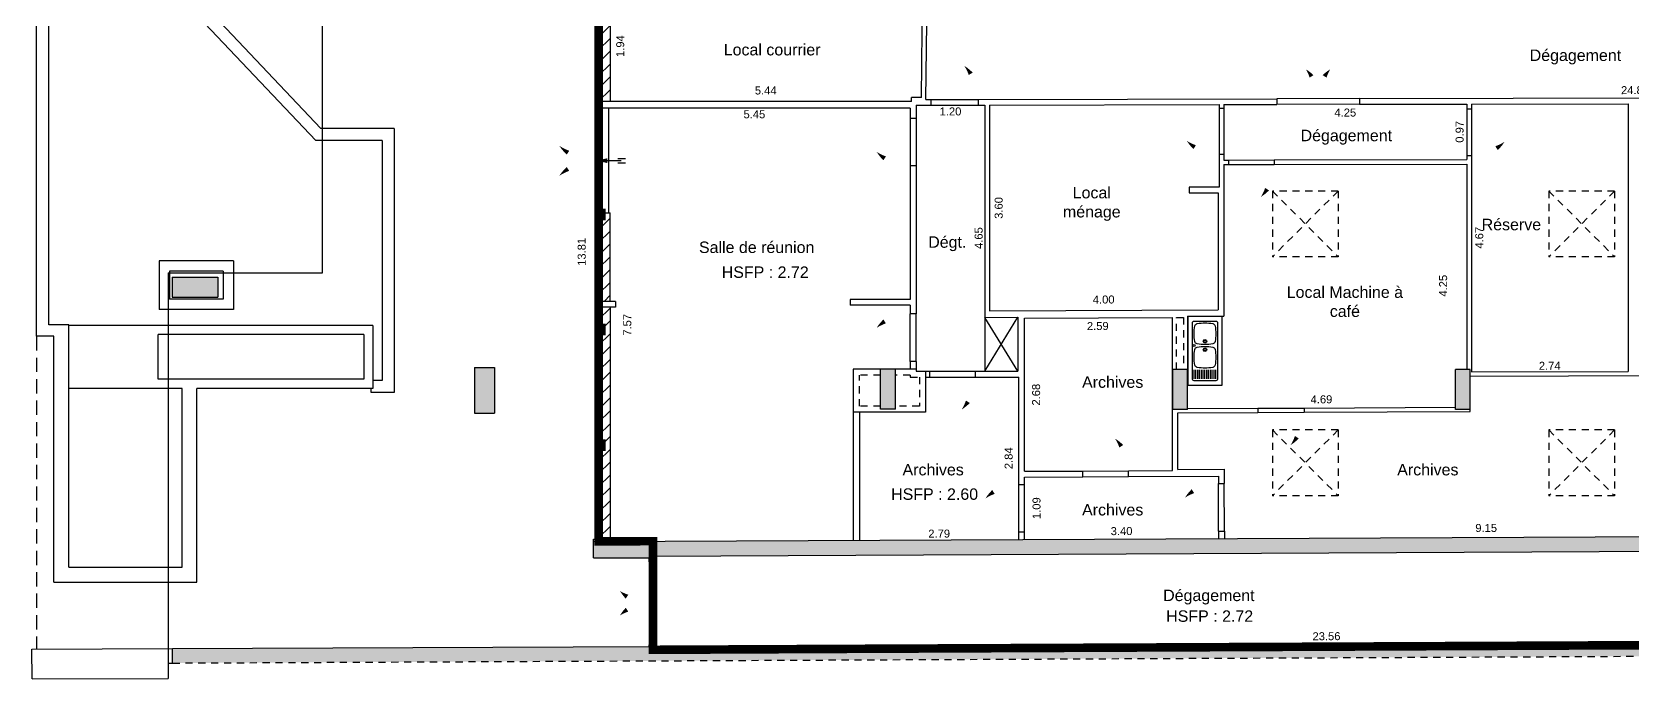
# Model space of a CAD drawing. Header units: metres. Extents: x -1004 to 94, y 6 to 1793.
# Drawn here: x 46.9 to 74.88, y 5.9 to 17.22 of the extents above; entities that cross this region are included whole.
import ezdxf

# ---------------------------------------------------------------- set-up
doc = ezdxf.new("R2010")
doc.units = ezdxf.units.M
doc.header["$PDSIZE"] = 0.02
doc.linetypes.add('CACHE', pattern=[0.375, 0.25, -0.125])
doc.linetypes.add('CACHE2', pattern=[0.1875, 0.125, -0.0625])
doc.layers.get('Defpoints').update_dxf_attribs({"color": 253})
for name, color, linetype in [('0.Ajouts', 172, 'Continuous'), ('GEX_BAT_escalier_rampe', 253, 'Continuous'), ('GEX_EQU_sanitaire', 253, 'Continuous')]:
    doc.layers.add(name, color=color, linetype=linetype)
doc.styles.add('Cota100', font='swissl.ttf', dxfattribs={"height": 0.14})
doc.styles.add('Désignation', font='swissl.ttf', dxfattribs={"height": 0.2})
doc.styles.add('Hauteur', font='swissli.ttf')
doc.dimstyles.new('00SCP', dxfattribs={"dimtxt": 0.2, "dimasz": 0.1, "dimexe": 1.25, "dimexo": 0.625, "dimgap": 0.05, "dimtad": 0, "dimzin": 0, "dimdsep": 46, "dimtxsty": 'Cota100', "dimblk": 'NONE', "dimcen": 0, "dimse1": 1, "dimse2": 1, "dimsd1": 1, "dimsd2": 1, "dimclrd": 256, "dimclrt": 256, "dimaunit": 2, "dimazin": 0, "dimtfac": 1, "dimtofl": 0, "dimtmove": 0, "dimatfit": 3, "dimldrblk": 'NONE', "dimfxl": 1, "dimlwd": -1, "dimarcsym": 0})
pattern_1 = [(44.99994, (38.3101, -2.4925), (-0.1122531, 0.1122533), [])]

# ---------------------------------------------------------------- blocks, each defined once
blk = doc.blocks.new('F_marche')
at = {"layer": 'GEX_BAT_escalier_rampe'}
for p, q in [((-0.038, -0.093), (-0.038, -0.229)), ((0.038, -0.093), (0.038, -0.229))]:
    blk.add_line(p, q, dxfattribs=at)
blk.add_lwpolyline([(0, 0.093, 0.0832, 0, 0), (0, 0.27, 0, 0, 0)], format="xyseb", dxfattribs=at)
blk.add_lwpolyline([(0, 0.093), (0, -0.093), (0, -0.152)], dxfattribs=at)
blk = doc.blocks.new('Evier_2bac_inox')
at = {"layer": 'GEX_EQU_sanitaire'}
for p, q in [((-0.49, -0.11), (-0.33, -0.11)), ((-0.49, -0.142), (-0.33, -0.142)), ((-0.49, -0.173), (-0.33, -0.173)), ((-0.49, -0.205), (-0.33, -0.205)), ((-0.49, -0.237), (-0.33, -0.237)), ((-0.49, -0.268), (-0.33, -0.268)), ((-0.49, -0.3), (-0.33, -0.3)), ((-0.49, -0.332), (-0.33, -0.332)), ((-0.49, -0.363), (-0.33, -0.363)), ((-0.49, -0.395), (-0.33, -0.395)), ((-0.49, -0.427), (-0.33, -0.427)), ((-0.49, -0.458), (-0.33, -0.458)), ((-0.49, -0.49), (-0.33, -0.49))]:
    blk.add_line(p, q, dxfattribs=at)
blk.add_lwpolyline([(0.6, 0), (-0.6, 0), (-0.6, -0.6), (0.6, -0.6)], close=True, dxfattribs=at)
for points in [[(0.49, -0.08, -0.414214), (0.52, -0.11), (0.52, -0.49, -0.414214), (0.49, -0.52), (-0.49, -0.52, -0.414214), (-0.52, -0.49), (-0.52, -0.11, -0.414214), (-0.49, -0.08)], [(0.027, -0.123, -0.307624), (0.067, -0.163, -0.094543), (0.067, -0.437, -0.307624), (0.027, -0.477, -0.094543), (-0.247, -0.477, -0.307624), (-0.287, -0.437, -0.094543), (-0.287, -0.163, -0.307624), (-0.247, -0.123, -0.094543)], [(0.05, -0.3, -1), (-0.01, -0.3, -1)], [(0.115, -0.109, -1), (0.075, -0.109, -1)], [(0.163, -0.123, -0.094543), (0.437, -0.123, -0.307624), (0.477, -0.163, -0.094543), (0.477, -0.437, -0.307624), (0.437, -0.477, -0.094543), (0.163, -0.477, -0.307624), (0.123, -0.437, -0.094543), (0.123, -0.163, -0.307624)], [(0.2, -0.3, -1), (0.14, -0.3, -1)], [(0.04, -0.3, -1), (0, -0.3, -1)], [(0.19, -0.3, -1), (0.15, -0.3, -1)]]:
    blk.add_lwpolyline(points, format="xyb", close=True, dxfattribs=at)
blk = doc.blocks.new('*D16')
at = {"layer": 'Defpoints', "color": 0}
for p in [(57.759, 6.597), (81.317, 6.524), (57.76, 6.414)]:
    blk.add_point(p, dxfattribs=at)
at = {"layer": '0.Ajouts', "insert": (69.538, 6.651), "char_height": 0.14, "attachment_point": 5, "rotation": 0.2659, "style": 'Cota100'}
blk.add_mtext('23.56', dxfattribs=at)
blk = doc.blocks.new('_None')
blk = doc.blocks.new('*D17')
at = {"layer": 'Defpoints', "color": 0}
for p in [(57.008, 15.882), (57.31, 15.882), (57.008, 8.311)]:
    blk.add_point(p, dxfattribs=at)
at = {"layer": '0.Ajouts', "insert": (57.31, 12.096), "char_height": 0.14, "attachment_point": 5, "rotation": 89.9999, "style": 'Cota100'}
blk.add_mtext('7.57', dxfattribs=at)
blk = doc.blocks.new('*D18')
at = {"layer": 'Defpoints', "color": 0}
for p in [(56.808, 15.882), (62.257, 15.882), (62.257, 15.777)]:
    blk.add_point(p, dxfattribs=at)
at = {"layer": '0.Ajouts', "insert": (59.532, 15.777), "char_height": 0.14, "attachment_point": 5, "rotation": 359.9999, "style": 'Cota100'}
blk.add_mtext('5.45', dxfattribs=at)
blk = doc.blocks.new('*D19')
at = {"layer": 'Defpoints', "color": 0}
for p in [(62.362, 15.937), (63.562, 15.937), (63.562, 15.827)]:
    blk.add_point(p, dxfattribs=at)
at = {"layer": '0.Ajouts', "insert": (62.962, 15.827), "char_height": 0.14, "attachment_point": 5, "rotation": 359.9999, "style": 'Cota100'}
blk.add_mtext('1.20', dxfattribs=at)
blk = doc.blocks.new('*D20')
at = {"layer": 'Defpoints', "color": 0}
for p in [(63.45, 15.939), (63.553, 15.939), (63.562, 11.287)]:
    blk.add_point(p, dxfattribs=at)
at = {"layer": '0.Ajouts', "insert": (63.455, 13.613), "char_height": 0.14, "attachment_point": 5, "rotation": 90.1119, "style": 'Cota100'}
blk.add_mtext('4.65', dxfattribs=at)
blk = doc.blocks.new('*D21')
at = {"layer": 'Defpoints', "color": 0}
for p in [(61.372, 8.438), (61.372, 8.331), (64.157, 8.344)]:
    blk.add_point(p, dxfattribs=at)
at = {"layer": '0.Ajouts', "insert": (62.764, 8.445), "char_height": 0.14, "attachment_point": 5, "rotation": 0.2659, "style": 'Cota100'}
blk.add_mtext('2.79', dxfattribs=at)
blk = doc.blocks.new('*D22')
at = {"layer": 'Defpoints', "color": 0}
for p in [(63.979, 11.182), (64.157, 11.182), (64.157, 8.344)]:
    blk.add_point(p, dxfattribs=at)
at = {"layer": '0.Ajouts', "insert": (63.979, 9.763), "char_height": 0.14, "attachment_point": 5, "rotation": 89.9999, "style": 'Cota100'}
blk.add_mtext('2.84', dxfattribs=at)
blk = doc.blocks.new('*D23')
at = {"layer": 'Defpoints', "color": 0}
for p in [(67.651, 8.497), (64.257, 8.345), (67.652, 8.36)]:
    blk.add_point(p, dxfattribs=at)
at = {"layer": '0.Ajouts', "insert": (65.954, 8.489), "char_height": 0.14, "attachment_point": 5, "rotation": 0.2659, "style": 'Cota100'}
blk.add_mtext('3.40', dxfattribs=at)
blk = doc.blocks.new('*D24')
at = {"layer": 'Defpoints', "color": 0}
for p in [(64.252, 9.435), (64.465, 9.436), (64.257, 8.345)]:
    blk.add_point(p, dxfattribs=at)
at = {"layer": '0.Ajouts', "insert": (64.468, 8.891), "char_height": 0.14, "attachment_point": 5, "rotation": 90.2659, "style": 'Cota100'}
blk.add_mtext('1.09', dxfattribs=at)
blk = doc.blocks.new('*D25')
at = {"layer": 'Defpoints', "color": 0}
for p in [(64.257, 12.215), (64.46, 12.215), (64.257, 9.535)]:
    blk.add_point(p, dxfattribs=at)
at = {"layer": '0.Ajouts', "insert": (64.46, 10.875), "char_height": 0.14, "attachment_point": 5, "rotation": 89.9999, "style": 'Cota100'}
blk.add_mtext('2.68', dxfattribs=at)
blk = doc.blocks.new('*D26')
at = {"layer": 'Defpoints', "color": 0}
for p in [(66.83, 12.081), (64.257, 9.535), (66.842, 9.547)]:
    blk.add_point(p, dxfattribs=at)
at = {"layer": '0.Ajouts', "insert": (65.538, 12.075), "char_height": 0.14, "attachment_point": 5, "rotation": 0.2659, "style": 'Cota100'}
blk.add_mtext('2.59', dxfattribs=at)
blk = doc.blocks.new('*D27')
at = {"layer": 'Defpoints', "color": 0}
for p in [(76.908, 8.564), (76.909, 8.4), (67.755, 8.361)]:
    blk.add_point(p, dxfattribs=at)
at = {"layer": '0.Ajouts', "insert": (72.331, 8.544), "char_height": 0.14, "attachment_point": 5, "rotation": 0.247, "style": 'Cota100'}
blk.add_mtext('9.15', dxfattribs=at)
blk = doc.blocks.new('*D33')
at = {"layer": 'Defpoints', "color": 0}
for p in [(72.072, 11.38), (72.072, 11.281), (74.812, 11.281)]:
    blk.add_point(p, dxfattribs=at)
at = {"layer": '0.Ajouts', "insert": (73.442, 11.38), "char_height": 0.14, "attachment_point": 5, "rotation": 359.9999, "style": 'Cota100'}
blk.add_mtext('2.74', dxfattribs=at)
blk = doc.blocks.new('*D34')
at = {"layer": 'Defpoints', "color": 0}
for p in [(72.072, 15.956), (72.211, 15.956), (72.072, 11.281)]:
    blk.add_point(p, dxfattribs=at)
at = {"layer": '0.Ajouts', "insert": (72.211, 13.619), "char_height": 0.14, "attachment_point": 5, "rotation": 89.9999, "style": 'Cota100'}
blk.add_mtext('4.67', dxfattribs=at)
blk = doc.blocks.new('*D35')
at = {"layer": 'Defpoints', "color": 0}
for p in [(71.992, 15.956), (67.742, 15.947), (67.742, 15.803)]:
    blk.add_point(p, dxfattribs=at)
at = {"layer": '0.Ajouts', "insert": (69.867, 15.807), "char_height": 0.14, "attachment_point": 5, "rotation": 0.1119, "style": 'Cota100'}
blk.add_mtext('4.25', dxfattribs=at)
blk = doc.blocks.new('*D36')
at = {"layer": 'Defpoints', "color": 0}
for p in [(71.867, 15.956), (71.992, 15.956), (71.992, 14.986)]:
    blk.add_point(p, dxfattribs=at)
at = {"layer": '0.Ajouts', "insert": (71.867, 15.471), "char_height": 0.14, "attachment_point": 5, "rotation": 89.9999, "style": 'Cota100'}
blk.add_mtext('0.97', dxfattribs=at)
blk = doc.blocks.new('*D37')
at = {"layer": 'Defpoints', "color": 0}
for p in [(67.104, 10.782), (71.797, 10.655), (67.105, 10.633)]:
    blk.add_point(p, dxfattribs=at)
at = {"layer": '0.Ajouts', "insert": (69.45, 10.793), "char_height": 0.14, "attachment_point": 5, "rotation": 0.2659, "style": 'Cota100'}
blk.add_mtext('4.69', dxfattribs=at)
blk = doc.blocks.new('*D38')
at = {"layer": 'Defpoints', "color": 0}
for p in [(71.574, 14.905), (71.788, 14.905), (71.797, 10.655)]:
    blk.add_point(p, dxfattribs=at)
at = {"layer": '0.Ajouts', "insert": (71.579, 12.78), "char_height": 0.14, "attachment_point": 5, "rotation": 90.1119, "style": 'Cota100'}
blk.add_mtext('4.25', dxfattribs=at)
blk = doc.blocks.new('*D39')
at = {"layer": 'Defpoints', "color": 0}
for p in [(63.642, 15.939), (63.805, 15.939), (63.642, 12.34)]:
    blk.add_point(p, dxfattribs=at)
at = {"layer": '0.Ajouts', "insert": (63.805, 14.14), "char_height": 0.14, "attachment_point": 5, "rotation": 89.9999, "style": 'Cota100'}
blk.add_mtext('3.60', dxfattribs=at)
blk = doc.blocks.new('*D40')
at = {"layer": 'Defpoints', "color": 0}
for p in [(63.642, 12.34), (67.641, 12.548), (67.642, 12.359)]:
    blk.add_point(p, dxfattribs=at)
at = {"layer": '0.Ajouts', "insert": (65.641, 12.538), "char_height": 0.14, "attachment_point": 5, "rotation": 0.2659, "style": 'Cota100'}
blk.add_mtext('4.00', dxfattribs=at)
blk = doc.blocks.new('*D41')
at = {"layer": 'Defpoints', "color": 0}
for p in [(57.008, 16.193), (57.008, 16.071), (62.452, 16.071)]:
    blk.add_point(p, dxfattribs=at)
at = {"layer": '0.Ajouts', "insert": (59.73, 16.193), "char_height": 0.14, "attachment_point": 5, "rotation": 359.9999, "style": 'Cota100'}
blk.add_mtext('5.44', dxfattribs=at)
blk = doc.blocks.new('*D42')
at = {"layer": 'Defpoints', "color": 0}
for p in [(57.008, 17.939), (57.186, 17.939), (57.008, 16.001)]:
    blk.add_point(p, dxfattribs=at)
at = {"layer": '0.Ajouts', "insert": (57.186, 16.97), "char_height": 0.14, "attachment_point": 5, "rotation": 89.9999, "style": 'Cota100'}
blk.add_mtext('1.94', dxfattribs=at)
blk = doc.blocks.new('*D43')
at = {"layer": 'Defpoints', "color": 0}
for p in [(62.588, 20.391), (62.756, 20.389), (62.531, 16.037)]:
    blk.add_point(p, dxfattribs=at)
at = {"layer": '0.Ajouts', "insert": (62.728, 18.212), "char_height": 0.14, "attachment_point": 5, "rotation": 89.2509, "style": 'Cota100'}
blk.add_mtext('4.35', dxfattribs=at)
blk = doc.blocks.new('*D45')
at = {"layer": 'Defpoints', "color": 0}
for p in [(62.531, 16.037), (87.337, 16.223), (87.337, 16.086)]:
    blk.add_point(p, dxfattribs=at)
at = {"layer": '0.Ajouts', "insert": (74.934, 16.199), "char_height": 0.14, "attachment_point": 5, "rotation": 0.1119, "style": 'Cota100'}
blk.add_mtext('24.81', dxfattribs=at)
blk = doc.blocks.new('*D84')
at = {"layer": 'Defpoints', "color": 0}
for p in [(56.754, 20.277), (56.544, 6.469), (56.818, 6.47)]:
    blk.add_point(p, dxfattribs=at)
at = {"layer": '0.Ajouts', "insert": (56.512, 13.372), "char_height": 0.14, "attachment_point": 5, "rotation": 90.2659, "style": 'Cota100'}
blk.add_mtext('13.81', dxfattribs=at)
blk = doc.blocks.new('*D135')
at = {"layer": 'Defpoints', "color": 0}
for p in [(74.271, 30.328), (74.881, 30.328), (74.881, 16.061)]:
    blk.add_point(p, dxfattribs=at)
at = {"layer": '0.Ajouts', "insert": (74.271, 23.195), "char_height": 0.14, "attachment_point": 5, "rotation": 89.9999, "style": 'Cota100'}
blk.add_mtext('14.27', dxfattribs=at)

msp = doc.modelspace()

# ---------------------------------------------------------------- hatches: boundary and pattern name
at = {"layer": '0.Ajouts'}
h = msp.add_hatch(dxfattribs=at)
h.set_pattern_fill('ANSI31', color=256, scale=0.05, angle=90.1441, style=0)
h.set_pattern_definition(pattern_1)
h.paths.add_polyline_path([(57.008, 17.939), (56.808, 17.939), (56.808, 16.001), (57.008, 16.001)])
h = msp.add_hatch(dxfattribs=at)
h.set_pattern_fill('ANSI31', color=256, scale=0.05, angle=90.1441, style=0)
h.set_pattern_definition(pattern_1)
h.paths.add_polyline_path([(56.808, 12.507), (57.008, 12.507), (57.008, 14.052), (56.858, 14.052), (56.858, 13.997), (56.808, 13.997)])
for points in [[(49.35, 12.928), (49.35, 12.582), (50.15, 12.582), (50.15, 12.928)], [(54.634, 10.553), (54.984, 10.553), (54.984, 11.353), (54.634, 11.353)], [(61.998, 11.321), (61.738, 11.321), (61.738, 10.621), (61.998, 10.621)], [(66.849, 10.615), (67.105, 10.615), (67.105, 11.315), (66.849, 11.315)], [(72.052, 11.315), (71.797, 11.315), (71.797, 10.615), (72.052, 10.615)], [(81.582, 6.624), (81.574, 8.425), (81.198, 8.423), (81.2, 8.163), (81.31, 8.164), (81.317, 6.524), (57.76, 6.414), (57.76, 6.475), (49.354, 6.436), (49.356, 6.183), (91.262, 6.377), (91.261, 6.669)], [(79.73, 8.156), (79.728, 8.416), (56.717, 8.31), (56.717, 8.02), (57.76, 8.025), (57.76, 8.054)]]:
    msp.add_hatch(color=256, dxfattribs=at).paths.add_polyline_path(points)
h = msp.add_hatch(dxfattribs=at)
h.set_pattern_fill('ANSI31', color=256, scale=0.05, angle=90.1441, style=0)
h.set_pattern_definition(pattern_1)
h.paths.add_polyline_path([(57.008, 12.407), (56.808, 12.407), (56.808, 12.042), (56.858, 12.042), (56.858, 11.987), (56.808, 11.987), (56.808, 10.022), (56.858, 10.022), (56.858, 9.967), (56.808, 9.967), (56.808, 8.31), (57.008, 8.311)])

# ---------------------------------------------------------------- linework, layer by layer
for p, q in [((46.978, 11.897), (46.978, 19.398)), ((51.95, 15.53), (48.285, 19.398)), ((47.191, 12.097), (47.191, 19.188)), ((51.86, 15.32), (48.195, 19.188)), ((62.452, 16.071), (62.491, 19.061)), ((62.531, 16.037), (62.571, 19.06)), ((51.979, 13.007), (51.979, 18.39)), ((56.754, 17.939), (56.754, 15.862)), ((56.808, 17.939), (56.808, 15.862)), ((57.008, 17.939), (57.008, 16.001)), ((62.281, 16.001), (56.808, 16.001)), ((62.452, 16.071), (62.281, 16.071)), ((62.281, 16.001), (62.281, 16.071)), ((62.531, 16.037), (62.617, 16.037)), ((62.617, 16.037), (63.447, 16.039)), ((62.617, 16.037), (62.617, 15.937)), ((63.447, 16.039), (68.667, 16.049)), ((63.447, 16.039), (63.447, 15.939)), ((70.117, 16.052), (68.667, 16.049)), ((68.667, 16.049), (68.667, 15.949)), ((70.117, 15.952), (68.667, 15.949)), ((70.117, 16.052), (79.587, 16.071)), ((70.117, 16.052), (70.117, 15.952)), ((70.117, 15.952), (71.992, 15.956)), ((71.992, 15.956), (71.992, 15.876)), ((72.072, 15.956), (74.812, 15.961)), ((72.072, 15.956), (72.072, 15.876)), ((74.812, 15.961), (74.812, 11.281)), ((56.808, 15.862), (56.754, 15.862)), ((56.754, 15.862), (56.754, 14.067)), ((62.257, 15.882), (56.808, 15.882)), ((56.808, 15.862), (56.808, 14.067)), ((56.978, 15.882), (56.978, 14.052)), ((62.257, 15.882), (62.257, 15.707)), ((62.362, 15.707), (62.257, 15.707)), ((62.257, 15.707), (62.257, 14.877)), ((62.362, 15.937), (62.617, 15.937)), ((62.362, 15.937), (62.362, 15.707)), ((62.362, 15.707), (62.362, 14.877)), ((62.617, 15.937), (63.447, 15.939)), ((63.447, 15.939), (63.562, 15.939)), ((63.562, 15.939), (63.562, 12.211)), ((63.642, 15.939), (67.662, 15.947)), ((63.642, 15.939), (63.642, 12.34)), ((67.662, 15.947), (67.662, 15.877)), ((67.742, 15.877), (67.662, 15.877)), ((67.662, 15.877), (67.662, 15.077)), ((67.742, 15.947), (68.667, 15.949)), ((67.742, 15.947), (67.742, 15.877)), ((67.742, 15.877), (67.742, 15.077)), ((71.992, 15.876), (72.072, 15.876)), ((71.992, 15.876), (71.992, 15.056)), ((72.072, 15.876), (72.072, 15.056)), ((53.23, 15.53), (51.95, 15.53)), ((53.23, 15.53), (53.23, 10.911)), ((53.02, 15.32), (51.86, 15.32)), ((53.02, 15.32), (53.02, 11.121)), ((62.362, 14.877), (62.257, 14.877)), ((62.257, 14.877), (62.257, 12.542)), ((62.362, 14.877), (62.362, 12.287)), ((67.742, 15.077), (67.662, 15.077)), ((67.662, 15.077), (67.662, 14.502)), ((67.742, 15.077), (67.742, 14.977)), ((67.742, 14.977), (67.824, 14.978)), ((67.742, 14.897), (67.824, 14.898)), ((67.742, 14.897), (67.742, 12.249)), ((67.824, 14.978), (68.624, 14.979)), ((67.824, 14.978), (67.824, 14.898)), ((67.824, 14.898), (68.624, 14.899)), ((68.624, 14.979), (71.992, 14.986)), ((68.624, 14.979), (68.624, 14.899)), ((68.624, 14.899), (71.992, 14.906)), ((71.992, 15.056), (72.072, 15.056)), ((71.992, 15.056), (71.992, 14.986)), ((71.992, 14.906), (71.992, 11.315)), ((72.072, 15.056), (72.072, 11.276)), ((67.662, 14.502), (67.137, 14.502)), ((67.137, 14.502), (67.137, 14.402)), ((67.137, 14.402), (67.642, 14.402)), ((67.642, 14.402), (67.642, 12.359)), ((56.754, 14.067), (56.754, 8.35)), ((56.808, 14.067), (56.754, 14.067)), ((56.808, 14.067), (56.808, 14.052)), ((56.858, 14.052), (56.808, 14.052)), ((56.808, 13.997), (56.808, 12.042)), ((56.858, 13.997), (56.808, 13.997)), ((56.858, 14.052), (56.858, 13.997)), ((56.858, 14.052), (57.008, 14.052)), ((57.008, 12.507), (57.008, 14.052)), ((49.12, 13.215), (49.12, 12.365)), ((50.42, 13.215), (49.12, 13.215)), ((50.42, 13.215), (50.42, 12.365)), ((49.277, 13.007), (49.277, 6.182)), ((49.277, 13.007), (51.979, 13.007)), ((49.3, 13.035), (49.3, 12.545)), ((50.24, 13.035), (49.3, 13.035)), ((49.35, 12.928), (49.35, 12.582)), ((49.35, 12.928), (50.15, 12.928)), ((50.15, 12.928), (50.15, 12.582)), ((50.24, 13.035), (50.24, 12.545)), ((50.42, 12.365), (49.12, 12.365)), ((50.24, 12.545), (49.3, 12.545)), ((49.35, 12.582), (50.15, 12.582)), ((57.103, 12.507), (56.808, 12.507)), ((57.103, 12.407), (56.808, 12.407)), ((57.008, 12.407), (57.008, 8.311)), ((57.103, 12.507), (57.103, 12.407)), ((61.207, 12.542), (61.207, 12.442)), ((62.257, 12.542), (61.207, 12.542)), ((62.257, 12.442), (61.207, 12.442)), ((62.257, 12.442), (62.257, 12.287)), ((63.642, 12.34), (67.642, 12.359)), ((47.541, 12.097), (47.191, 12.097)), ((47.541, 10.985), (47.541, 12.097)), ((52.86, 12.085), (47.541, 12.085)), ((52.86, 12.085), (52.86, 10.985)), ((56.858, 12.042), (56.808, 12.042)), ((56.858, 12.042), (56.858, 11.987)), ((62.362, 12.287), (62.257, 12.287)), ((62.257, 11.457), (62.257, 12.287)), ((62.362, 11.457), (62.362, 12.287)), ((63.562, 11.287), (64.142, 12.23)), ((63.562, 12.227), (64.142, 12.23)), ((63.562, 12.227), (63.562, 11.287)), ((64.142, 11.287), (63.562, 12.227)), ((64.142, 12.23), (64.142, 11.287)), ((64.257, 12.215), (66.842, 12.227)), ((64.257, 9.535), (64.257, 12.215)), ((66.842, 9.547), (66.842, 12.227)), ((67.105, 12.247), (67.742, 12.249)), ((67.105, 12.247), (67.105, 11.315)), ((47.281, 11.897), (46.978, 11.897)), ((47.281, 7.597), (47.281, 11.897)), ((52.7, 11.925), (49.101, 11.925)), ((49.101, 11.145), (49.101, 11.925)), ((52.7, 11.925), (52.7, 11.145)), ((56.808, 11.987), (56.808, 10.022)), ((56.858, 11.987), (56.808, 11.987)), ((54.634, 11.353), (54.634, 10.553)), ((54.634, 11.353), (54.984, 11.353)), ((54.984, 11.353), (54.984, 10.553)), ((61.257, 11.321), (61.257, 10.567)), ((61.738, 11.321), (61.257, 11.321)), ((61.738, 10.621), (61.738, 11.321)), ((61.998, 11.321), (61.738, 11.321)), ((61.998, 10.621), (61.998, 11.321)), ((62.362, 11.321), (61.998, 11.321)), ((62.362, 11.457), (62.257, 11.457)), ((62.257, 11.457), (62.257, 11.321)), ((62.362, 11.457), (62.362, 11.321)), ((62.362, 11.321), (62.362, 11.287)), ((62.362, 11.287), (62.522, 11.287)), ((62.522, 11.287), (62.522, 10.567)), ((62.522, 11.287), (62.592, 11.287)), ((62.592, 11.287), (62.592, 11.182)), ((62.592, 11.287), (63.392, 11.287)), ((63.392, 11.287), (63.392, 11.182)), ((63.392, 11.287), (64.142, 11.287)), ((67.105, 11.315), (66.849, 11.315)), ((66.849, 10.615), (66.849, 11.315)), ((67.105, 10.615), (67.105, 11.315)), ((72.052, 11.315), (71.797, 11.315)), ((71.797, 10.615), (71.797, 11.315)), ((72.052, 10.615), (72.052, 11.315)), ((72.052, 11.201), (76.745, 11.21)), ((72.072, 11.276), (74.812, 11.281)), ((47.541, 7.857), (47.541, 10.985)), ((49.521, 10.985), (47.541, 10.985)), ((52.7, 11.145), (49.101, 11.145)), ((49.521, 7.857), (49.521, 10.985)), ((52.86, 10.985), (49.781, 10.985)), ((49.781, 7.597), (49.781, 10.985)), ((52.832, 10.911), (52.832, 10.985)), ((53.02, 11.121), (52.86, 11.121)), ((62.522, 11.182), (62.592, 11.182)), ((62.592, 11.182), (63.392, 11.182)), ((63.392, 11.182), (64.157, 11.182)), ((64.157, 9.304), (64.157, 11.182)), ((53.23, 10.911), (52.832, 10.911)), ((67.105, 10.633), (68.335, 10.639)), ((68.335, 10.639), (69.145, 10.642)), ((68.335, 10.639), (68.335, 10.564)), ((69.145, 10.642), (71.797, 10.655)), ((69.145, 10.642), (69.145, 10.567)), ((54.634, 10.553), (54.984, 10.553)), ((62.522, 10.567), (61.257, 10.567)), ((61.257, 10.567), (61.257, 8.331)), ((61.372, 10.567), (61.372, 8.331)), ((61.998, 10.621), (61.738, 10.621)), ((67.105, 10.615), (66.849, 10.615)), ((66.94, 10.557), (68.335, 10.564)), ((66.94, 9.567), (66.94, 10.557)), ((68.335, 10.564), (69.145, 10.567)), ((69.145, 10.567), (72.052, 10.581)), ((72.052, 10.615), (71.797, 10.615)), ((72.052, 10.581), (72.052, 10.615)), ((56.858, 10.022), (56.808, 10.022)), ((56.808, 9.967), (56.808, 8.31)), ((56.858, 9.967), (56.808, 9.967)), ((56.858, 10.022), (56.858, 9.967)), ((64.257, 9.535), (65.277, 9.539)), ((65.277, 9.539), (66.077, 9.543)), ((65.277, 9.439), (65.277, 9.539)), ((66.077, 9.543), (66.842, 9.547)), ((66.077, 9.443), (66.077, 9.543)), ((66.94, 9.567), (67.75, 9.571)), ((67.75, 9.571), (67.751, 9.321)), ((64.157, 9.304), (64.257, 9.304)), ((64.157, 8.479), (64.157, 9.304)), ((64.257, 9.435), (65.277, 9.439)), ((64.257, 9.304), (64.257, 9.435)), ((64.257, 8.479), (64.257, 9.304)), ((65.277, 9.439), (66.077, 9.443)), ((66.077, 9.443), (67.647, 9.45)), ((67.647, 9.45), (67.648, 9.32)), ((67.648, 9.32), (67.751, 9.321)), ((67.652, 8.49), (67.648, 9.32)), ((67.755, 8.491), (67.751, 9.321)), ((56.717, 8.31), (79.728, 8.416)), ((64.157, 8.344), (64.157, 8.479)), ((64.157, 8.479), (64.257, 8.479)), ((64.257, 8.345), (64.257, 8.479)), ((67.652, 8.49), (67.755, 8.491)), ((67.652, 8.49), (67.652, 8.36)), ((67.755, 8.491), (67.755, 8.361)), ((56.717, 8.35), (56.754, 8.35)), ((56.717, 8.31), (56.717, 8.35)), ((56.717, 8.02), (56.717, 8.31)), ((57.76, 8.054), (79.73, 8.156)), ((47.541, 7.857), (49.521, 7.857)), ((56.717, 8.02), (57.76, 8.025)), ((57.694, 7.954), (57.694, 8.024)), ((57.76, 7.954), (57.694, 7.954)), ((57.694, 7.954), (57.694, 6.504)), ((57.76, 8.025), (57.76, 8.054)), ((57.76, 7.954), (57.76, 8.025)), ((57.76, 7.954), (57.76, 6.504)), ((47.281, 7.597), (49.781, 7.597)), ((49.354, 6.436), (57.76, 6.475)), ((57.694, 6.474), (57.694, 6.504)), ((57.76, 6.504), (57.694, 6.504)), ((57.76, 6.414), (81.317, 6.524)), ((57.76, 6.475), (57.76, 6.504)), ((57.76, 6.414), (57.76, 6.475)), ((46.897, 6.424), (49.354, 6.436)), ((46.9, 5.904), (46.897, 6.424)), ((49.277, 6.182), (49.356, 6.183)), ((49.277, 6.182), (49.277, 5.915)), ((49.356, 6.183), (49.354, 6.436)), ((46.9, 5.904), (49.277, 5.915))]:
    msp.add_line(p, q, dxfattribs=at)
at = {"layer": '0.Ajouts', "linetype": 'CACHE2'}
for p, q in [((68.592, 14.436), (68.592, 13.286)), ((69.742, 14.436), (68.592, 14.436)), ((69.742, 14.436), (68.592, 13.286)), ((68.592, 14.436), (69.742, 13.286)), ((69.742, 14.436), (69.742, 13.286)), ((73.427, 14.436), (73.427, 13.286)), ((74.577, 14.436), (73.427, 14.436)), ((74.577, 14.436), (73.427, 13.286)), ((73.427, 14.436), (74.577, 13.286)), ((74.577, 14.436), (74.577, 13.286)), ((69.742, 13.286), (68.592, 13.286)), ((74.577, 13.286), (73.427, 13.286)), ((66.912, 11.315), (66.912, 12.227)), ((66.912, 12.227), (67.035, 12.227)), ((67.035, 12.227), (67.035, 11.315)), ((61.372, 10.672), (61.372, 11.216)), ((61.738, 11.216), (61.372, 11.216)), ((62.257, 11.216), (61.998, 11.216)), ((62.257, 11.216), (62.257, 11.182)), ((62.257, 11.182), (62.417, 11.182)), ((62.417, 11.182), (62.417, 10.672)), ((61.738, 10.672), (61.372, 10.672)), ((62.417, 10.672), (61.998, 10.672)), ((69.742, 10.258), (68.592, 10.258)), ((68.592, 10.258), (68.592, 9.108)), ((69.742, 10.258), (68.592, 9.108)), ((68.592, 10.258), (69.742, 9.108)), ((69.742, 10.258), (69.742, 9.108)), ((74.577, 10.258), (73.427, 10.258)), ((73.427, 10.258), (73.427, 9.108)), ((74.577, 10.258), (73.427, 9.108)), ((73.427, 10.258), (74.577, 9.108)), ((74.577, 10.258), (74.577, 9.108)), ((69.742, 9.108), (68.592, 9.108)), ((74.577, 9.108), (73.427, 9.108)), ((49.356, 6.183), (91.261, 6.377))]:
    msp.add_line(p, q, dxfattribs=at)
at = {"layer": '0.Ajouts', "linetype": 'CACHE'}
msp.add_line((46.978, 11.897), (46.978, 6.425), dxfattribs=at)
at = {"layer": '0.Ajouts', "const_width": 0.15, "flags": 128}
msp.add_lwpolyline([(56.808, 17.939), (56.808, 16.001), (56.808, 14.052), (56.858, 14.052), (56.858, 13.997), (56.808, 13.997), (56.808, 12.042), (56.858, 12.042), (56.858, 11.987), (56.808, 11.987), (56.808, 10.022), (56.858, 10.022), (56.858, 9.967), (56.808, 9.967), (56.808, 8.31), (57.759, 8.314), (57.76, 8.054), (57.76, 6.414), (61.452, 6.432), (69.539, 6.469), (81.317, 6.524)], dxfattribs=at)
at = {"layer": '0.Ajouts', "flags": 128}
for points in [[(63.447, 16.039, 0, 0, 0.143039), (63.316, 16.486, 0.08, 0, 0.054328), (63.203, 16.625, 0, 0, 0), (62.617, 16.037, 0, 0, 0)], [(68.667, 16.049, 0, 0, 0), (69.179, 16.563, 0, 0.08, -0.054328), (69.277, 16.441, 0, 0, -0.143039), (69.392, 16.051, 0, 0, -0.143039)], [(70.117, 16.052, 0, 0, 0), (69.603, 16.564, 0, 0.08, 0.054328), (69.505, 16.441, 0, 0, 0.143039), (69.392, 16.051, 0, 0, 0.143039)], [(56.754, 15.862, 0, 0, 0), (56.12, 15.227, 0, 0.08, 0.054328), (56.271, 15.106, 0, 0, 0.143039), (56.754, 14.964, 0, 0, 0.143039)], [(62.257, 15.707, 0, 0, 0), (61.67, 15.12, 0, 0.08, 0.054328), (61.81, 15.007, 0, 0, 0.143039), (62.257, 14.877, 0, 0, 0.143039)], [(67.662, 15.877, 0, 0, 0), (67.096, 15.312, 0, 0.08, 0.054328), (67.232, 15.203, 0, 0, 0.143039), (67.662, 15.077, 0, 0, 0.143039)], [(72.072, 15.056, 0, 0, 0.143039), (72.513, 15.185, 0.08, 0, 0.054328), (72.652, 15.296, 0, 0, 0), (72.072, 15.876, 0, 0, 0)], [(56.754, 14.067, 0, 0, 0), (56.12, 14.702, 0, 0.08, -0.054328), (56.271, 14.823, 0, 0, -0.143039), (56.754, 14.964, 0, 0, -0.143039)], [(67.824, 14.898, 0, 0, 0), (68.391, 14.333, 0, 0.08, 0.054328), (68.499, 14.468, 0, 0, 0.143039), (68.624, 14.899, 0, 0, 0.143039)], [(62.257, 12.287, 0, 0, 0.143039), (61.81, 12.156, 0.08, 0, 0.054328), (61.67, 12.044, 0, 0, 0), (62.257, 11.457, 0, 0, 0)], [(62.592, 11.182, 0, 0, 0), (63.158, 10.616, 0, 0.08, 0.054328), (63.266, 10.751, 0, 0, 0.143039), (63.392, 11.182, 0, 0, 0.143039)], [(68.335, 10.564, 0, 0, 0), (68.91, 9.993, 0, 0.08, 0.054328), (69.02, 10.131, 0, 0, 0.143039), (69.145, 10.567, 0, 0, 0.143039)], [(66.077, 9.543, 0, 0, 0.143039), (65.949, 9.973, 0.08, 0, 0.054328), (65.84, 10.108, 0, 0, 0), (65.277, 9.539, 0, 0, 0)], [(64.157, 9.304, 0, 0, 0.143039), (63.713, 9.174, 0.08, 0, 0.054328), (63.574, 9.062, 0, 0, 0), (64.157, 8.479, 0, 0, 0)], [(67.648, 9.32, 0, 0, 0.143039), (67.202, 9.188, 0.08, 0, 0.054328), (67.062, 9.074, 0, 0, 0), (67.652, 8.49, 0, 0, 0)], [(57.694, 7.954, 0, 0, 0), (57.182, 7.442, 0, 0.08, 0.054328), (57.304, 7.343, 0, 0, 0.143039), (57.694, 7.229, 0, 0, 0.143039)], [(57.694, 6.504, 0, 0, 0), (57.182, 7.017, 0, 0.08, -0.054328), (57.304, 7.115, 0, 0, -0.143039), (57.694, 7.229, 0, 0, -0.143039)]]:
    msp.add_lwpolyline(points, format="xyseb", dxfattribs=at)

# ---------------------------------------------------------------- block references
at = {"layer": '0.Ajouts', "rotation": 89.99994240709738}
for name, p in [('F_marche', (57.05, 14.967)), ('Evier_2bac_inox', (67.113, 11.64))]:
    msp.add_blockref(name, p, dxfattribs=at)

# ---------------------------------------------------------------- texts
at = {"layer": '0.Ajouts', "char_height": 0.2, "rotation": 359.9999}
for s, insert, width, attachment_point, style in [('Local courrier', (59.842, 16.906), 5.37082, 5, 'Désignation'), ('Dégagement', (73.892, 16.78), 2.00178, 5, 'Désignation'), ('Dégagement', (69.885, 15.377), 2.00178, 5, 'Désignation'), ('Local\\Pménage', (65.433, 14.211), 2.02438, 5, 'Désignation'), ('Réserve', (72.772, 13.849), 5.37082, 5, 'Désignation'), ('Salle de réunion', (59.572, 13.451), 3.92178, 5, 'Désignation'), ('Dégt.', (62.906, 13.514), 2.00178, 5, 'Désignation'), ('HSFP : 2.72', (59.721, 13.016), 1.48193, 5, 'Hauteur'), ('Local Machine à café', (69.86, 12.5), 2.09511, 5, 'Désignation'), ('Archives', (65.263, 11.195), 1.022, 1, 'Désignation'), ('Archives', (62.123, 9.664), 1.022, 1, 'Désignation'), ('Archives', (70.775, 9.664), 1.022, 1, 'Désignation'), ('HSFP : 2.60', (62.684, 9.135), 1.48193, 5, 'Hauteur'), ('Archives', (65.263, 8.963), 1.022, 1, 'Désignation'), ('Dégagement', (67.481, 7.336), 2.00178, 5, 'Désignation'), ('HSFP : 2.72', (67.495, 7.002), 1.48193, 5, 'Hauteur')]:
    msp.add_mtext(s, dxfattribs=dict(at, insert=insert, width=width, attachment_point=attachment_point, style=style))

# ---------------------------------------------------------------- dimensions: what is measured, and where the dimension line sits
at = {"layer": '0.Ajouts'}
dim = msp.add_aligned_dim(p1=(74.881, 16.061), p2=(74.881, 30.328), distance=0.611, dimstyle='00SCP', dxfattribs=at)
dim.commit()
dim.dimension.update_dxf_attribs({"geometry": '*D135', "text_midpoint": (74.271, 23.195)})
for p1, p2, distance, picture, middle in [((56.754, 20.277), (56.818, 6.47), -0.274, '*D84', (56.512, 13.372)), ((62.531, 16.037), (62.588, 20.391), -0.168, '*D43', (62.728, 18.212)), ((57.008, 16.001), (57.008, 17.939), -0.179, '*D42', (57.186, 16.97)), ((62.452, 16.071), (57.008, 16.071), -0.122, '*D41', (59.73, 16.193)), ((62.531, 16.037), (87.337, 16.086), 0.137, '*D45', (74.934, 16.199)), ((71.992, 15.956), (67.742, 15.947), 0.144, '*D35', (69.867, 15.807)), ((71.992, 14.986), (71.992, 15.956), 0.126, '*D36', (71.867, 15.471)), ((72.0721, 11.2813), (72.0721, 15.9558), -0.1392, '*D34', (72.2113, 13.6185)), ((56.808, 15.882), (62.257, 15.882), -0.104, '*D18', (59.532, 15.777)), ((57.008, 8.311), (57.008, 15.882), -0.303, '*D17', (57.31, 12.096)), ((62.362, 15.937), (63.562, 15.937), -0.11, '*D19', (62.962, 15.827)), ((63.562, 11.287), (63.553, 15.939), 0.103, '*D20', (63.455, 13.613)), ((63.642, 12.34), (63.642, 15.939), -0.163, '*D39', (63.805, 14.14)), ((71.797, 10.655), (71.788, 14.905), 0.214, '*D38', (71.579, 12.78)), ((63.642, 12.34), (67.642, 12.359), 0.189, '*D40', (65.641, 12.538)), ((64.257, 9.535), (64.257, 12.215), -0.203, '*D25', (64.46, 10.875)), ((64.257, 9.535), (66.842, 9.547), 2.534, '*D26', (65.538, 12.075)), ((74.812, 11.281), (72.072, 11.281), -0.099, '*D33', (73.442, 11.38)), ((64.157, 8.344), (64.157, 11.182), 0.178, '*D22', (63.979, 9.763)), ((71.797, 10.655), (67.105, 10.633), -0.149, '*D37', (69.45, 10.793)), ((64.257, 8.345), (64.252, 9.435), -0.213, '*D24', (64.468, 8.891)), ((64.157, 8.344), (61.372, 8.331), -0.107, '*D21', (62.764, 8.445)), ((64.257, 8.345), (67.652, 8.36), 0.136, '*D23', (65.954, 8.489)), ((67.755, 8.361), (76.909, 8.4), 0.163, '*D27', (72.331, 8.544)), ((81.317, 6.524), (57.76, 6.414), -0.182, '*D16', (69.538, 6.651))]:
    dim = msp.add_aligned_dim(p1=p1, p2=p2, distance=distance, dimstyle='00SCP', override={"dimtxt": 0.14}, dxfattribs=at)
    dim.commit()
    dim.dimension.update_dxf_attribs({"geometry": picture, "text_midpoint": middle})

doc.saveas('drawing.dxf')
